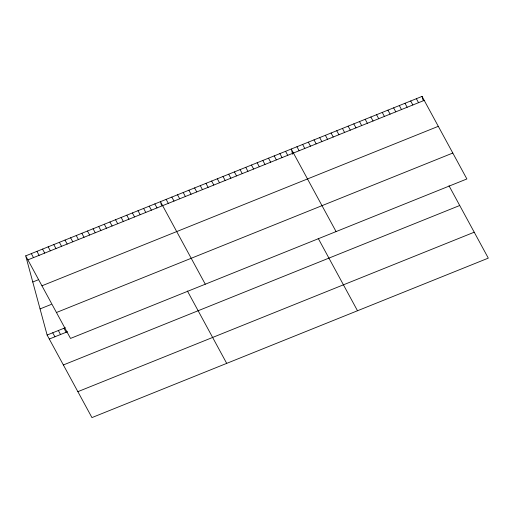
<?xml version="1.0" encoding="UTF-8"?>
<svg xmlns="http://www.w3.org/2000/svg" width="514" height="514" viewBox="0 0 514 514"><rect width="100%" height="100%" fill="white"/><g stroke="black" fill="none" stroke-linecap="round" stroke-linejoin="round"><path stroke-width="0.77" d="M25.7 255.869L422.052 96.407L466.879 178.962L70.521 338.424L25.7 255.869L47.121 335.038L91.948 417.593L488.3 258.131L448.998 185.747M27.872 259.872L424.223 100.403M32.767 282L38.383 279.738M41.949 285.797L438.301 126.328M40.053 308.914L51.284 304.397M56.45 312.506L452.802 153.037M47.121 335.038L65.374 327.694M49.293 339.034L67.54 331.697M63.37 364.959L459.722 205.497M77.871 391.668L474.223 232.206M416.366 98.694L418.537 102.691M410.68 100.982L412.851 104.984M404.993 103.269L407.165 107.272M399.307 105.556L401.479 109.559M393.621 107.85L395.793 111.846M387.935 110.137L390.107 114.134M382.249 112.425L384.414 116.421M376.556 114.712L378.728 118.708M370.87 116.999L373.042 120.996M365.184 119.287L367.356 123.283M359.498 121.574L361.67 125.577M353.812 123.861L355.984 127.864M348.126 126.148L350.297 130.151M342.44 128.442L344.611 132.439M336.754 130.729L338.925 134.726M331.067 133.017L333.233 137.013M325.375 135.304L327.546 139.3M319.689 137.591L321.86 141.588M314.003 139.879L316.174 143.875M308.316 142.166L310.488 146.162M302.63 144.453L304.802 148.456M296.944 146.741L299.116 150.743M336.079 231.583L291.258 149.028L292.672 154.258M285.572 151.322L287.744 155.318M279.886 153.609L282.058 157.605M274.2 155.896L276.365 159.893M318.205 238.367L357.506 310.752M268.507 158.183L270.679 162.18M262.821 160.471L264.993 164.467M257.135 162.758L259.307 166.754M251.449 165.045L253.62 169.042M245.763 167.333L247.934 171.335M240.077 169.62L242.248 173.623M234.39 171.907L236.562 175.91M228.704 174.201L230.876 178.197M223.018 176.488L225.183 180.485M217.326 178.776L219.497 182.772M211.639 181.063L213.811 185.059M205.953 183.35L208.125 187.347M200.267 185.638L202.439 189.634M194.581 187.925L196.753 191.928M188.895 190.212L191.067 194.215M183.209 192.499L185.381 196.502M177.523 194.793L179.694 198.789M171.837 197.08L174.002 201.077M166.144 199.368L168.316 203.364M205.285 284.21L160.458 201.655L161.473 205.388M154.843 203.91L157.014 207.913M149.227 206.172L151.399 210.168M143.618 208.433L145.783 212.43M187.404 290.988L226.706 363.372M138.003 210.689L140.174 214.691M132.387 212.95L134.559 216.947M126.772 215.205L128.943 219.208M121.156 217.467L123.328 221.463M115.541 219.729L117.712 223.725M109.925 221.984L112.097 225.987M104.31 224.245L106.482 228.242M98.694 226.507L100.866 230.503M93.079 228.762L95.251 232.758M87.464 231.024L89.635 235.02M81.848 233.279L84.02 237.282M76.233 235.541L78.404 239.537M70.617 237.802L72.789 241.798M65.008 240.057L67.173 244.054M59.393 242.319L61.558 246.315M53.777 244.574L55.949 248.577M48.162 246.836L50.333 250.832M42.546 249.097L44.718 253.094M36.931 251.352L39.103 255.355M31.315 253.614L33.487 257.61M63.967 328.26L66.139 332.256M58.352 330.521L60.523 334.518M52.736 332.776L54.908 336.779M422.052 96.407L423.061 100.14"/></g></svg>
